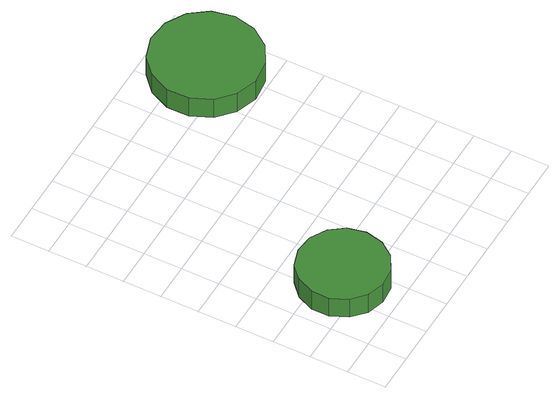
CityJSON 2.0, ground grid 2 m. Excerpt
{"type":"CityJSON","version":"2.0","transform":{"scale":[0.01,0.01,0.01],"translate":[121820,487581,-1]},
"CityObjects":{
"tree1":{"type":"SolitaryVegetationObject","attributes":{"function":"something"},"geometry":[{"type":"MultiSurface","lod":"1","boundaries":[[[0,1,2,3,4,5,6,7,8,9,10,11,12,13,14]],[[15,16,17,18,19,20,21,22,23,24,25,26,27,28,29]],[[0,29,28,1]],[[1,28,27,2]],[[2,27,26,3]],[[3,26,25,4]],[[4,25,24,5]],[[5,24,23,6]],[[6,23,22,7]],[[7,22,21,8]],[[8,21,20,9]],[[9,20,19,10]],[[10,19,18,11]],[[11,18,17,12]],[[12,17,16,13]],[[13,16,15,14]],[[14,15,29,0]]]}]},
"tree2":{"type":"SolitaryVegetationObject","attributes":{"function":"something"},"geometry":[{"type":"MultiSurface","lod":"1","boundaries":[[[30,31,32,33,34,35,36,37,38,39,40,41,42,43,44]],[[45,46,47,48,49,50,51,52,53,54,55,56,57,58,59]],[[30,59,58,31]],[[31,58,57,32]],[[32,57,56,33]],[[33,56,55,34]],[[34,55,54,35]],[[35,54,53,36]],[[36,53,52,37]],[[37,52,51,38]],[[38,51,50,39]],[[39,50,49,40]],[[40,49,48,41]],[[41,48,47,42]],[[42,47,46,43]],[[43,46,45,44]],[[44,45,59,30]]]}]}
},
"vertices":[
[524,298,182],[504,391,182],[448,468,182],[365,515,182],[271,525,182],[180,496,182],[110,432,182],[71,345,182],[71,250,182],[110,163,182],[180,99,182],[271,70,182],[365,80,182],[448,128,182],[504,204,182],[504,204,59],[448,128,59],[365,80,59],[271,70,59],[180,99,59],[110,163,59],[71,250,59],[71,345,59],[110,432,59],[180,496,59],[271,525,59],[365,515,59],[448,468,59],[504,391,59],[524,298,59],
[1369,1461,263],[1344,1576,263],[1275,1671,263],[1173,1729,263],[1056,1742,263],[944,1705,263],[857,1627,263],[809,1519,263],[809,1402,263],[857,1294,263],[944,1216,263],[1056,1179,263],[1173,1192,263],[1275,1250,263],[1344,1346,263],[1344,1346,138],[1275,1250,138],[1173,1192,138],[1056,1179,138],[944,1216,138],[857,1294,138],[809,1402,138],[809,1519,138],[857,1627,138],[944,1705,138],[1056,1742,138],[1173,1729,138],[1275,1671,138],[1344,1576,138],[1369,1461,138]
]}
